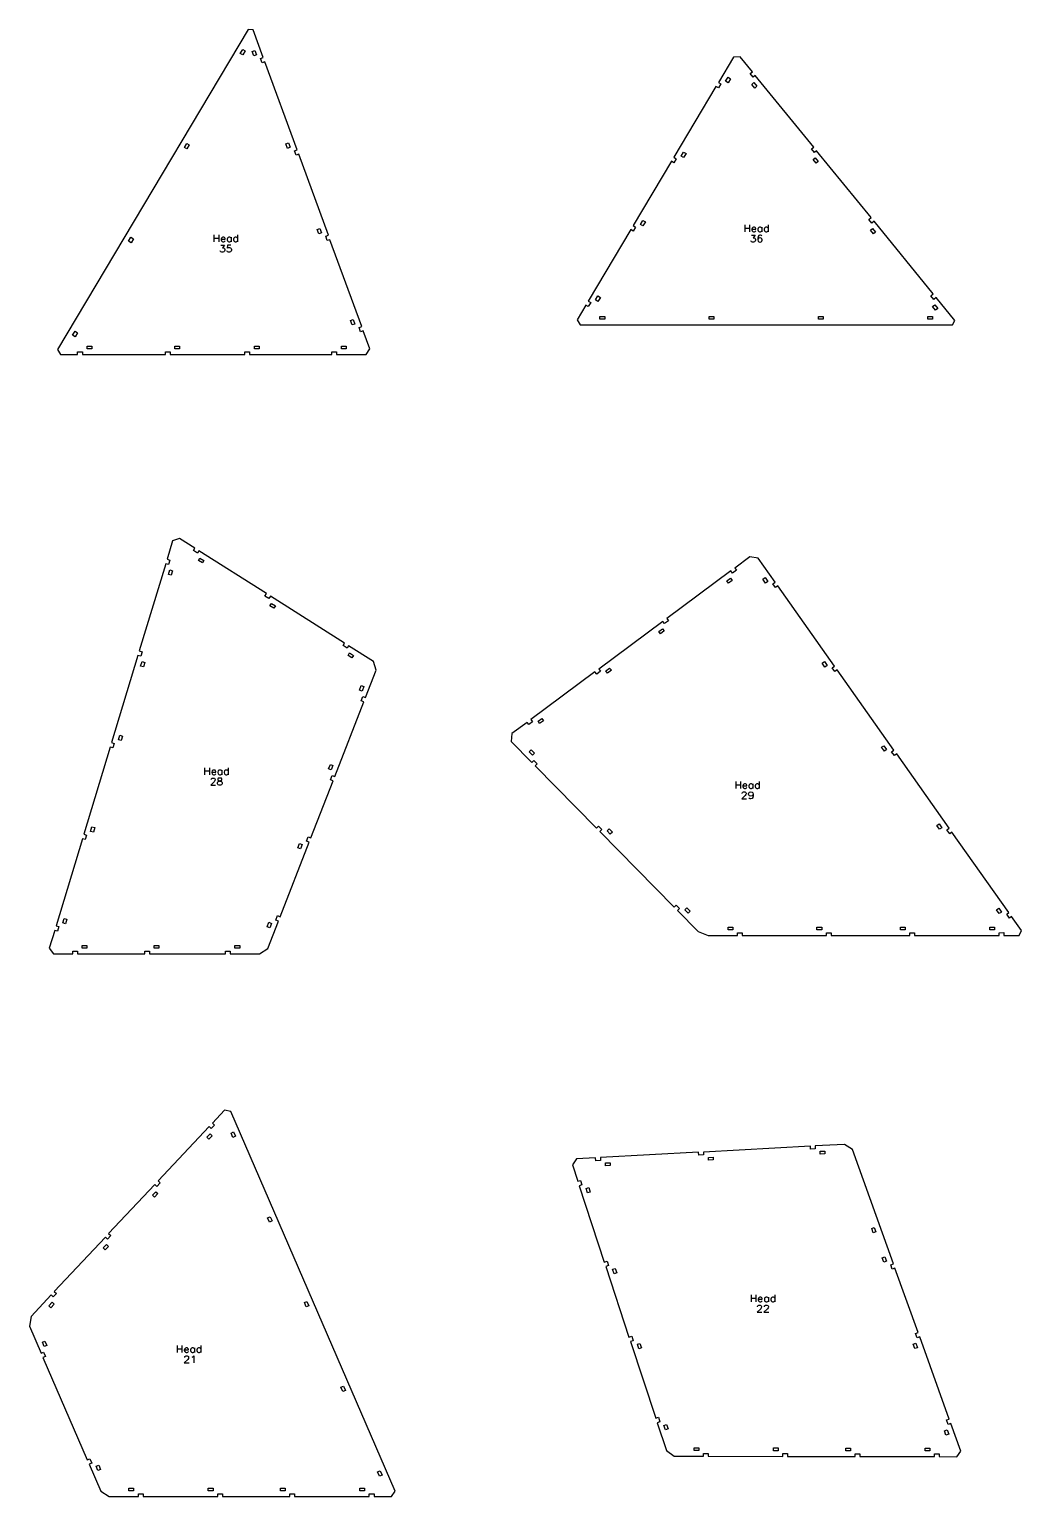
# Model space of a CAD drawing. Header units: metres. Extents: x 99 to 7850, y 59 to 3503.
# Drawn here: x 99 to 1153, y 1858 to 3416 of the extents above; entities that cross this region are included whole.
import ezdxf

# ---------------------------------------------------------------- set-up
doc = ezdxf.new("R2010")
doc.units = ezdxf.units.M
doc.layers.add('head_cuts', color=7, linetype='Continuous')
doc.layers.add('head_marks', color=7, linetype='Continuous')

msp = doc.modelspace()

# ---------------------------------------------------------------- linework, layer by layer
at = {"layer": 'head_cuts'}
for points in [[(132.5, 3070.9), (150.7, 3070.9), (150.7, 3073.9), (155.7, 3073.9), (155.7, 3070.9), (244, 3070.9), (244, 3073.9), (249, 3073.9), (249, 3070.9), (328.4, 3070.9), (328.4, 3073.9), (333.4, 3073.9), (333.4, 3070.9), (420.8, 3070.9), (420.8, 3073.9), (425.8, 3073.9), (425.8, 3070.9), (457, 3070.9), (461.1, 3076.9), (454.1, 3096.1), (451.3, 3095.1), (449.6, 3099.8), (452.4, 3100.8), (418.7, 3192.9), (415.9, 3191.9), (414.2, 3196.6), (417, 3197.6), (385.5, 3283.6), (382.7, 3282.6), (381, 3287.3), (383.8, 3288.3), (349.6, 3381.8), (346.8, 3380.8), (345.1, 3385.4), (347.9, 3386.5), (337.2, 3415.7), (331.7, 3416.2), (129.4, 3076.3)], [(326.1, 3395), (328.7, 3393.5), (326.1, 3389.2), (323.5, 3390.7)], [(340.5, 3389.1), (337.7, 3388.1), (336, 3392.8), (338.8, 3393.8)], [(684.4, 3102.4), (1079.9, 3102.4), (1082.3, 3107.3), (1062.6, 3131.4), (1060.3, 3129.6), (1057.1, 3133.4), (1059.4, 3135.3), (996.6, 3212.5), (994.3, 3210.6), (991.1, 3214.5), (993.5, 3216.4), (935.6, 3287.4), (933.3, 3285.5), (930.1, 3289.4), (932.5, 3291.3), (870.5, 3367.4), (868.2, 3365.5), (865.1, 3369.4), (867.4, 3371.3), (854.5, 3387.1), (847.2, 3386.6), (831.3, 3359.8), (833.8, 3358.3), (831.3, 3354), (828.7, 3355.5), (784, 3280.5), (786.6, 3278.9), (784, 3274.6), (781.5, 3276.2), (740.8, 3207.9), (743.4, 3206.3), (740.8, 3202), (738.3, 3203.6), (693.1, 3127.7), (695.7, 3126.2), (693.1, 3121.9), (690.5, 3123.4), (681.3, 3107.8)], [(841.5, 3365.4), (844.1, 3363.8), (841.6, 3359.5), (839, 3361.1)], [(872.2, 3355.8), (869.9, 3353.9), (866.7, 3357.8), (869, 3359.7)], [(266.7, 3295.2), (269.3, 3293.7), (266.7, 3289.4), (264.2, 3290.9)], [(376.4, 3291), (373.6, 3289.9), (371.9, 3294.6), (374.7, 3295.7)], [(794.3, 3286), (796.9, 3284.4), (794.3, 3280.1), (791.7, 3281.7)], [(937.3, 3275.9), (935, 3274), (931.8, 3277.9), (934.1, 3279.8)], [(751.1, 3213.4), (753.7, 3211.9), (751.1, 3207.6), (748.5, 3209.1)], [(207.3, 3195.5), (209.9, 3194), (207.4, 3189.7), (204.8, 3191.2)], [(409.6, 3200.2), (406.8, 3199.2), (405.1, 3203.9), (407.9, 3204.9)], [(998.3, 3201), (995.9, 3199.1), (992.8, 3202.9), (995.1, 3204.8)], [(703.4, 3133.2), (705.9, 3131.7), (703.4, 3127.4), (700.8, 3128.9)], [(1064.2, 3119.9), (1061.9, 3118), (1058.8, 3121.9), (1061.1, 3123.8)], [(445, 3103.4), (442.2, 3102.4), (440.5, 3107.1), (443.3, 3108.1)], [(705.5, 3108.4), (705.5, 3111.4), (710.5, 3111.4), (710.5, 3108.4)], [(821.6, 3108.4), (821.6, 3111.4), (826.6, 3111.4), (826.6, 3108.4)], [(937.7, 3108.4), (937.7, 3111.4), (942.7, 3111.4), (942.7, 3108.4)], [(1053.8, 3108.4), (1053.8, 3111.4), (1058.8, 3111.4), (1058.8, 3108.4)], [(148, 3095.7), (150.5, 3094.2), (148, 3089.9), (145.4, 3091.5)], [(160.7, 3076.9), (160.7, 3079.9), (165.7, 3079.9), (165.7, 3076.9)], [(254, 3076.9), (254, 3079.9), (259, 3079.9), (259, 3076.9)], [(338.4, 3076.9), (338.4, 3079.9), (343.4, 3079.9), (343.4, 3076.9)], [(430.8, 3076.9), (430.8, 3079.9), (435.8, 3079.9), (435.8, 3076.9)], [(125.1, 2434.6), (145.5, 2434.6), (145.5, 2437.6), (150.5, 2437.6), (150.5, 2434.6), (222.1, 2434.6), (222.1, 2437.6), (227.1, 2437.6), (227.1, 2434.6), (307.8, 2434.6), (307.8, 2437.6), (312.8, 2437.6), (312.8, 2434.6), (344, 2434.6), (352.6, 2440.5), (364, 2469.6), (361.2, 2470.6), (363, 2475.3), (365.8, 2474.2), (396.6, 2553.3), (393.8, 2554.4), (395.7, 2559.1), (398.4, 2558), (422, 2618.5), (419.2, 2619.6), (421.1, 2624.2), (423.9, 2623.1), (454.7, 2702.2), (451.9, 2703.3), (453.7, 2708), (456.5, 2706.9), (467.8, 2735.9), (464.8, 2745.2), (438.5, 2761.9), (436.9, 2759.4), (432.6, 2762), (434.3, 2764.6), (355.5, 2814.5), (353.9, 2812), (349.6, 2814.6), (351.2, 2817.2), (279.5, 2862.6), (277.9, 2860.1), (273.7, 2862.8), (275.3, 2865.3), (258.8, 2875.8), (251.6, 2873.1), (245.7, 2853.7), (248.6, 2852.8), (247.1, 2848), (244.3, 2848.9), (216.2, 2756.4), (219.1, 2755.5), (217.7, 2750.7), (214.8, 2751.6), (186.8, 2659.1), (189.6, 2658.2), (188.2, 2653.4), (185.3, 2654.3), (157.3, 2561.8), (160.2, 2560.9), (158.7, 2556.1), (155.9, 2557), (127.8, 2464.5), (130.7, 2463.6), (129.3, 2458.9), (126.4, 2459.7), (120.6, 2440.7)], [(284.8, 2852.2), (283.2, 2849.7), (278.9, 2852.3), (280.5, 2854.9)], [(820.5, 2454.1), (851.7, 2454.1), (851.7, 2457.1), (856.7, 2457.1), (856.7, 2454.1), (946, 2454.2), (946, 2457.2), (951, 2457.2), (951, 2454.2), (1034.7, 2454.2), (1034.7, 2457.2), (1039.7, 2457.2), (1039.7, 2454.2), (1129.5, 2454.2), (1129.5, 2457.2), (1134.5, 2457.3), (1134.5, 2454.3), (1150.7, 2454.3), (1153.4, 2459.4), (1142.8, 2474.4), (1140.4, 2472.7), (1137.5, 2476.8), (1139.9, 2478.5), (1079.4, 2564), (1077, 2562.3), (1074.1, 2566.3), (1076.5, 2568.1), (1020.7, 2647), (1018.2, 2645.2), (1015.3, 2649.3), (1017.8, 2651), (957.5, 2736.2), (955.1, 2734.4), (952.2, 2738.5), (954.6, 2740.3), (894.4, 2825.4), (891.9, 2823.7), (889, 2827.7), (891.5, 2829.5), (873.5, 2854.9), (864.7, 2856.3), (848.6, 2844.3), (850.4, 2841.9), (846.4, 2838.9), (844.6, 2841.3), (776.4, 2790.7), (778.2, 2788.3), (774.2, 2785.3), (772.4, 2787.7), (704.2, 2737.1), (706, 2734.7), (702, 2731.7), (700.2, 2734.1), (632.1, 2683.5), (633.8, 2681), (629.8, 2678.1), (628, 2680.5), (611.9, 2668.5), (611.3, 2660.2), (633.1, 2638), (635.3, 2640.1), (638.8, 2636.5), (636.6, 2634.4), (701.7, 2568.3), (703.9, 2570.4), (707.4, 2566.9), (705.2, 2564.7), (784.4, 2484.4), (786.5, 2486.5), (790, 2482.9), (787.9, 2480.8), (809.7, 2458.6)], [(248.6, 2842.3), (251.4, 2841.5), (250, 2836.7), (247.1, 2837.6)], [(844.2, 2833.5), (845.9, 2831.1), (841.9, 2828.1), (840.1, 2830.6)], [(883.7, 2830.1), (881.3, 2828.4), (878.4, 2832.4), (880.8, 2834.2)], [(360.7, 2804.1), (359.1, 2801.6), (354.9, 2804.2), (356.5, 2806.8)], [(772, 2779.9), (773.8, 2777.5), (769.7, 2774.5), (768, 2776.9)], [(219.1, 2745.1), (222, 2744.2), (220.5, 2739.4), (217.6, 2740.3)], [(443.7, 2751.5), (442.1, 2748.9), (437.9, 2751.6), (439.5, 2754.2)], [(946.9, 2740.9), (944.4, 2739.1), (941.5, 2743.2), (944, 2745)], [(715.8, 2738.2), (717.6, 2735.8), (713.6, 2732.8), (711.8, 2735.2)], [(452.8, 2713.7), (450, 2714.8), (451.8, 2719.5), (454.6, 2718.4)], [(643.7, 2684.6), (645.5, 2682.2), (641.4, 2679.2), (639.7, 2681.6)], [(195.4, 2666.9), (198.3, 2666), (196.8, 2661.3), (194, 2662.1)], [(630.4, 2649.3), (632.5, 2651.4), (636, 2647.8), (633.9, 2645.7)], [(1010, 2651.7), (1007.6, 2649.9), (1004.7, 2654), (1007.1, 2655.7)], [(420.1, 2630), (417.3, 2631.1), (419.1, 2635.7), (421.9, 2634.6)], [(1068.7, 2568.7), (1066.3, 2567), (1063.4, 2571), (1065.9, 2572.8)], [(165.9, 2569.6), (168.8, 2568.8), (167.4, 2564), (164.5, 2564.8)], [(713, 2565.4), (715.1, 2567.5), (718.7, 2563.9), (716.5, 2561.8)], [(387.4, 2546.2), (384.6, 2547.3), (386.4, 2551.9), (389.2, 2550.8)], [(795.7, 2481.5), (797.8, 2483.6), (801.3, 2480), (799.2, 2477.9)], [(1132.1, 2479.1), (1129.7, 2477.4), (1126.8, 2481.5), (1129.3, 2483.2)], [(136.5, 2472.3), (139.3, 2471.5), (137.9, 2466.7), (135, 2467.6)], [(354.7, 2462.4), (351.9, 2463.5), (353.8, 2468.2), (356.5, 2467.1)], [(841.7, 2460.1), (841.7, 2463.1), (846.7, 2463.1), (846.7, 2460.1)], [(936, 2460.2), (936, 2463.2), (941, 2463.2), (941, 2460.2)], [(1024.7, 2460.2), (1024.7, 2463.2), (1029.7, 2463.2), (1029.7, 2460.2)], [(1119.5, 2460.2), (1119.5, 2463.2), (1124.5, 2463.2), (1124.5, 2460.2)], [(155.5, 2440.6), (155.5, 2443.6), (160.5, 2443.6), (160.5, 2440.6)], [(232.1, 2440.6), (232.1, 2443.6), (237.1, 2443.6), (237.1, 2440.6)], [(317.8, 2440.6), (317.8, 2443.6), (322.8, 2443.6), (322.8, 2440.6)], [(184.1, 1858.5), (215.2, 1858.5), (215.2, 1861.5), (220.2, 1861.5), (220.2, 1858.5), (299.5, 1858.5), (299.5, 1861.5), (304.5, 1861.5), (304.5, 1858.5), (376.2, 1858.5), (376.2, 1861.5), (381.2, 1861.5), (381.2, 1858.5), (460.5, 1858.5), (460.5, 1861.5), (465.5, 1861.5), (465.5, 1858.5), (484.2, 1858.5), (488, 1864.3), (313.5, 2267.5), (306.6, 2268.7), (293.8, 2255.1), (296, 2253), (292.6, 2249.4), (290.4, 2251.5), (236.2, 2193.6), (238.3, 2191.6), (234.9, 2187.9), (232.7, 2190), (183.6, 2137.7), (185.8, 2135.6), (182.4, 2132), (180.2, 2134), (125.9, 2076.2), (128.1, 2074.2), (124.7, 2070.5), (122.5, 2072.6), (101.2, 2049.9), (99.4, 2039.4), (111.8, 2010.8), (114.5, 2012), (116.5, 2007.4), (113.7, 2006.3), (160.8, 1897.5), (163.6, 1898.7), (165.6, 1894.1), (162.8, 1892.9), (175.2, 1864.3)], [(291.4, 2243.7), (293.6, 2241.6), (290.1, 2238), (288, 2240.1)], [(318.4, 2241.1), (315.6, 2239.9), (313.6, 2244.5), (316.4, 2245.7)], [(784.3, 1901.3), (815.4, 1901.3), (815.4, 1904.3), (820.4, 1904.3), (820.4, 1901.3), (899.7, 1901.2), (899.7, 1904.2), (904.7, 1904.2), (904.7, 1901.2), (976.5, 1901.1), (976.5, 1904.1), (981.5, 1904.1), (981.5, 1901.1), (1060.8, 1901), (1060.8, 1904), (1065.8, 1904), (1065.8, 1901), (1084.5, 1900.9), (1088.7, 1906.9), (1078.1, 1936.2), (1075.3, 1935.2), (1073.6, 1939.9), (1076.4, 1940.9), (1045.1, 2028), (1042.3, 2027), (1040.6, 2031.7), (1043.4, 2032.7), (1018.8, 2101), (1016, 2100), (1014.3, 2104.7), (1017.2, 2105.7), (973.6, 2226.9), (965.1, 2232.5), (934, 2230.8), (934.2, 2227.8), (929.2, 2227.5), (929, 2230.5), (815.3, 2224.3), (815.5, 2221.3), (810.5, 2221.1), (810.3, 2224.1), (705.9, 2218.4), (706, 2215.4), (701, 2215.1), (700.9, 2218.1), (680.6, 2217), (676.2, 2210.6), (681.9, 2193.3), (684.8, 2194.2), (686.3, 2189.5), (683.5, 2188.5), (710.1, 2107.5), (713, 2108.4), (714.5, 2103.7), (711.7, 2102.8), (736.3, 2027.8), (739.2, 2028.8), (740.7, 2024), (737.9, 2023.1), (764.7, 1941.7), (767.5, 1942.7), (769.1, 1937.9), (766.2, 1937), (776, 1907.4)], [(716.2, 2212.9), (716.3, 2209.9), (711.3, 2209.7), (711.2, 2212.7)], [(825.6, 2218.9), (825.8, 2215.9), (820.8, 2215.6), (820.7, 2218.6)], [(944.3, 2225.3), (944.5, 2222.3), (939.5, 2222.1), (939.3, 2225.1)], [(233.7, 2182.2), (235.9, 2180.2), (232.5, 2176.5), (230.3, 2178.6)], [(690.7, 2185.7), (693.6, 2186.6), (695.1, 2181.8), (692.3, 2180.9)], [(357.3, 2151.2), (354.5, 2150), (352.5, 2154.6), (355.3, 2155.7)], [(998.6, 2139.6), (995.8, 2138.6), (994.1, 2143.3), (996.9, 2144.3)], [(181.2, 2126.3), (183.3, 2124.2), (179.9, 2120.6), (177.7, 2122.6)], [(1009.8, 2108.4), (1007, 2107.4), (1005.3, 2112.1), (1008.1, 2113.1)], [(718.9, 2099.9), (721.8, 2100.8), (723.4, 2096.1), (720.5, 2095.1)], [(123.5, 2064.8), (125.7, 2062.8), (122.2, 2059.1), (120.1, 2061.2)], [(396.2, 2061.2), (393.5, 2060), (391.5, 2064.6), (394.2, 2065.8)], [(113.3, 2022.4), (116, 2023.6), (118, 2019), (115.3, 2017.8)], [(745.2, 2020.2), (748, 2021.1), (749.6, 2016.4), (746.7, 2015.5)], [(1042.8, 2016.6), (1040, 2015.6), (1038.3, 2020.3), (1041.1, 2021.3)], [(435.1, 1971.3), (432.4, 1970.1), (430.4, 1974.7), (433.2, 1975.9)], [(773.5, 1934.1), (776.3, 1935), (777.9, 1930.3), (775, 1929.3)], [(1075.9, 1924.8), (1073, 1923.8), (1071.3, 1928.5), (1074.2, 1929.5)], [(805.4, 1907.3), (805.4, 1910.3), (810.4, 1910.3), (810.4, 1907.3)], [(889.7, 1907.2), (889.7, 1910.2), (894.7, 1910.2), (894.7, 1907.2)], [(966.5, 1907.1), (966.5, 1910.1), (971.5, 1910.1), (971.5, 1907.1)], [(1050.8, 1907), (1050.8, 1910), (1055.8, 1910), (1055.8, 1907)], [(170.3, 1890.7), (173.1, 1891.9), (175, 1887.3), (172.3, 1886.1)], [(474.1, 1881.3), (471.3, 1880.1), (469.3, 1884.7), (472.1, 1885.9)], [(205.2, 1864.5), (205.2, 1867.5), (210.2, 1867.5), (210.2, 1864.5)], [(289.5, 1864.5), (289.5, 1867.5), (294.5, 1867.5), (294.5, 1864.5)], [(366.2, 1864.5), (366.2, 1867.5), (371.2, 1867.5), (371.2, 1864.5)], [(450.5, 1864.5), (450.5, 1867.5), (455.5, 1867.5), (455.5, 1864.5)]]:
    msp.add_lwpolyline(points, close=True, dxfattribs=at)
at = {"layer": 'head_marks'}
for p, q in [((295.5, 3198.2), (295.5, 3190.7)), ((295.5, 3194.6), (300.5, 3194.6)), ((300.5, 3198.2), (300.5, 3190.7)), ((303.4, 3194.6), (303, 3193.5)), ((303, 3193.5), (307.3, 3193.5)), ((303, 3193.5), (303, 3192.8)), ((304.1, 3195.3), (303.4, 3194.6)), ((304.8, 3195.7), (304.1, 3195.3)), ((305.9, 3195.7), (304.8, 3195.7)), ((306.6, 3195.3), (305.9, 3195.7)), ((307, 3194.9), (306.6, 3195.3)), ((307.3, 3194.2), (307, 3194.9)), ((307.3, 3193.5), (307.3, 3194.2)), ((309.8, 3194.6), (309.5, 3193.5)), ((309.5, 3193.5), (309.5, 3192.8)), ((310.5, 3195.3), (309.8, 3194.6)), ((311.3, 3195.7), (310.5, 3195.3)), ((312.3, 3195.7), (311.3, 3195.7)), ((313, 3195.3), (312.3, 3195.7)), ((313.8, 3194.6), (313, 3195.3)), ((313.8, 3195.7), (313.8, 3190.7)), ((316.6, 3194.6), (316.3, 3193.5)), ((316.3, 3193.5), (316.3, 3192.8)), ((317.3, 3195.3), (316.6, 3194.6)), ((318, 3195.7), (317.3, 3195.3)), ((319.1, 3195.7), (318, 3195.7)), ((319.8, 3195.3), (319.1, 3195.7)), ((320.5, 3194.6), (319.8, 3195.3)), ((320.5, 3198.2), (320.5, 3190.7)), ((859.3, 3208.7), (859.3, 3201.2)), ((859.3, 3205.1), (864.3, 3205.1)), ((864.3, 3208.7), (864.3, 3201.2)), ((866.4, 3197.7), (870.4, 3197.7)), ((867.2, 3205.1), (866.8, 3204)), ((866.8, 3204), (871.1, 3204)), ((866.8, 3204), (866.8, 3203.3)), ((866.8, 3203.3), (867.2, 3202.2)), ((867.9, 3205.8), (867.2, 3205.1)), ((867.2, 3202.2), (867.9, 3201.5)), ((868.6, 3206.2), (867.9, 3205.8)), ((867.9, 3201.5), (868.6, 3201.2)), ((870.4, 3197.7), (868.2, 3194.8)), ((868.2, 3194.8), (869.3, 3194.8)), ((869.7, 3206.2), (868.6, 3206.2)), ((868.6, 3201.2), (869.7, 3201.2)), ((869.3, 3194.8), (870, 3194.4)), ((870.4, 3205.8), (869.7, 3206.2)), ((869.7, 3201.2), (870.4, 3201.5)), ((870, 3194.4), (870.4, 3194.1)), ((870.7, 3205.4), (870.4, 3205.8)), ((870.4, 3201.5), (871.1, 3202.2)), ((870.4, 3194.1), (870.7, 3193)), ((871.1, 3204.7), (870.7, 3205.4)), ((871.1, 3204), (871.1, 3204.7)), ((873.6, 3205.1), (873.2, 3204)), ((873.2, 3204), (873.2, 3203.3)), ((873.2, 3203.3), (873.6, 3202.2)), ((873.6, 3196.2), (873.2, 3194.4)), ((873.2, 3194.4), (873.2, 3192.7)), ((873.6, 3193.7), (873.2, 3192.7)), ((874.3, 3205.8), (873.6, 3205.1)), ((873.6, 3202.2), (874.3, 3201.5)), ((874.3, 3197.3), (873.6, 3196.2)), ((874.3, 3194.4), (873.6, 3193.7)), ((875, 3206.2), (874.3, 3205.8)), ((874.3, 3201.5), (875, 3201.2)), ((875.4, 3197.7), (874.3, 3197.3)), ((875.4, 3194.8), (874.3, 3194.4)), ((876.1, 3206.2), (875, 3206.2)), ((875, 3201.2), (876.1, 3201.2)), ((876.1, 3197.7), (875.4, 3197.7)), ((875.7, 3194.8), (875.4, 3194.8)), ((876.8, 3194.4), (875.7, 3194.8)), ((876.8, 3205.8), (876.1, 3206.2)), ((876.1, 3201.2), (876.8, 3201.5)), ((877.2, 3197.3), (876.1, 3197.7)), ((877.5, 3205.1), (876.8, 3205.8)), ((876.8, 3201.5), (877.5, 3202.2)), ((877.5, 3193.7), (876.8, 3194.4)), ((877.5, 3196.6), (877.2, 3197.3)), ((877.5, 3206.2), (877.5, 3201.2)), ((877.9, 3192.7), (877.5, 3193.7)), ((880.4, 3205.1), (880, 3204)), ((880, 3204), (880, 3203.3)), ((880, 3203.3), (880.4, 3202.2)), ((881.1, 3205.8), (880.4, 3205.1)), ((880.4, 3202.2), (881.1, 3201.5)), ((881.8, 3206.2), (881.1, 3205.8)), ((881.1, 3201.5), (881.8, 3201.2)), ((882.9, 3206.2), (881.8, 3206.2)), ((881.8, 3201.2), (882.9, 3201.2)), ((883.6, 3205.8), (882.9, 3206.2)), ((882.9, 3201.2), (883.6, 3201.5)), ((884.3, 3205.1), (883.6, 3205.8)), ((883.6, 3201.5), (884.3, 3202.2)), ((884.3, 3208.7), (884.3, 3201.2)), ((302.3, 3180.4), (302, 3181.1)), ((302.7, 3180), (302.3, 3180.4)), ((302.7, 3187.2), (306.6, 3187.2)), ((303.8, 3179.7), (302.7, 3180)), ((303, 3192.8), (303.4, 3191.7)), ((303.4, 3191.7), (304.1, 3191)), ((304.8, 3179.7), (303.8, 3179.7)), ((304.1, 3191), (304.8, 3190.7)), ((306.6, 3187.2), (304.5, 3184.3)), ((304.5, 3184.3), (305.5, 3184.3)), ((304.8, 3190.7), (305.9, 3190.7)), ((305.9, 3180), (304.8, 3179.7)), ((305.5, 3184.3), (306.3, 3183.9)), ((305.9, 3190.7), (306.6, 3191)), ((306.6, 3180.7), (305.9, 3180)), ((306.3, 3183.9), (306.6, 3183.6)), ((306.6, 3191), (307.3, 3191.7)), ((306.6, 3183.6), (307, 3182.5)), ((307, 3181.8), (306.6, 3180.7)), ((307, 3182.5), (307, 3181.8)), ((309.5, 3180.4), (309.1, 3181.1)), ((309.5, 3192.8), (309.8, 3191.7)), ((309.8, 3187.2), (309.5, 3183.9)), ((309.5, 3183.9), (309.8, 3184.3)), ((309.8, 3180), (309.5, 3180.4)), ((309.8, 3191.7), (310.5, 3191)), ((313.4, 3187.2), (309.8, 3187.2)), ((309.8, 3184.3), (310.9, 3184.7)), ((310.9, 3179.7), (309.8, 3180)), ((310.5, 3191), (311.3, 3190.7)), ((310.9, 3184.7), (312, 3184.7)), ((312, 3179.7), (310.9, 3179.7)), ((311.3, 3190.7), (312.3, 3190.7)), ((312, 3184.7), (313, 3184.3)), ((313, 3180), (312, 3179.7)), ((312.3, 3190.7), (313, 3191)), ((313, 3191), (313.8, 3191.7)), ((313, 3184.3), (313.8, 3183.6)), ((313.8, 3180.7), (313, 3180)), ((313.8, 3183.6), (314.1, 3182.5)), ((314.1, 3181.8), (313.8, 3180.7)), ((314.1, 3182.5), (314.1, 3181.8)), ((316.3, 3192.8), (316.6, 3191.7)), ((316.6, 3191.7), (317.3, 3191)), ((317.3, 3191), (318, 3190.7)), ((318, 3190.7), (319.1, 3190.7)), ((319.1, 3190.7), (319.8, 3191)), ((319.8, 3191), (320.5, 3191.7)), ((866.1, 3190.9), (865.7, 3191.6)), ((866.4, 3190.5), (866.1, 3190.9)), ((867.5, 3190.2), (866.4, 3190.5)), ((868.6, 3190.2), (867.5, 3190.2)), ((869.7, 3190.5), (868.6, 3190.2)), ((870.4, 3191.2), (869.7, 3190.5)), ((870.7, 3192.3), (870.4, 3191.2)), ((870.7, 3193), (870.7, 3192.3)), ((873.2, 3192.7), (873.6, 3191.2)), ((873.6, 3191.2), (874.3, 3190.5)), ((874.3, 3190.5), (875.4, 3190.2)), ((875.4, 3190.2), (875.7, 3190.2)), ((875.7, 3190.2), (876.8, 3190.5)), ((876.8, 3190.5), (877.5, 3191.2)), ((877.5, 3191.2), (877.9, 3192.3)), ((877.9, 3192.3), (877.9, 3192.7)), ((285.6, 2632.4), (285.6, 2624.9)), ((285.6, 2628.9), (290.6, 2628.9)), ((290.6, 2632.4), (290.6, 2624.9)), ((295.6, 2617.5), (292.1, 2613.9)), ((292.4, 2620), (292.8, 2620.7)), ((292.4, 2619.7), (292.4, 2620)), ((292.8, 2620.7), (293.1, 2621.1)), ((293.5, 2628.9), (293.1, 2627.8)), ((293.1, 2627.8), (297.4, 2627.8)), ((293.1, 2627.8), (293.1, 2627.1)), ((293.1, 2627.1), (293.5, 2626)), ((293.1, 2621.1), (293.9, 2621.4)), ((294.2, 2629.6), (293.5, 2628.9)), ((293.5, 2626), (294.2, 2625.3)), ((293.9, 2621.4), (295.3, 2621.4)), ((294.9, 2629.9), (294.2, 2629.6)), ((294.2, 2625.3), (294.9, 2624.9)), ((296, 2629.9), (294.9, 2629.9)), ((294.9, 2624.9), (296, 2624.9)), ((295.3, 2621.4), (296, 2621.1)), ((296.4, 2618.6), (295.6, 2617.5)), ((296.7, 2629.6), (296, 2629.9)), ((296, 2624.9), (296.7, 2625.3)), ((296, 2621.1), (296.4, 2620.7)), ((296.4, 2620.7), (296.7, 2620)), ((296.7, 2619.3), (296.4, 2618.6)), ((297.1, 2629.2), (296.7, 2629.6)), ((296.7, 2625.3), (297.4, 2626)), ((296.7, 2620), (296.7, 2619.3)), ((297.4, 2628.5), (297.1, 2629.2)), ((297.4, 2627.8), (297.4, 2628.5)), ((299.2, 2616.4), (299.6, 2617.2)), ((299.9, 2628.9), (299.6, 2627.8)), ((299.6, 2627.8), (299.6, 2627.1)), ((299.6, 2627.1), (299.9, 2626)), ((299.9, 2621.1), (299.6, 2620.4)), ((299.6, 2620.4), (299.6, 2619.7)), ((299.6, 2619.7), (299.9, 2618.9)), ((299.6, 2617.2), (300.3, 2617.9)), ((300.6, 2629.6), (299.9, 2628.9)), ((299.9, 2626), (300.6, 2625.3)), ((301, 2621.4), (299.9, 2621.1)), ((299.9, 2618.9), (300.6, 2618.6)), ((300.3, 2617.9), (301.4, 2618.2)), ((301.4, 2629.9), (300.6, 2629.6)), ((300.6, 2625.3), (301.4, 2624.9)), ((300.6, 2618.6), (302.1, 2618.2)), ((302.4, 2621.4), (301, 2621.4)), ((302.4, 2629.9), (301.4, 2629.9)), ((301.4, 2624.9), (302.4, 2624.9)), ((301.4, 2618.2), (302.8, 2618.6)), ((302.1, 2618.2), (303.1, 2617.9)), ((303.1, 2629.6), (302.4, 2629.9)), ((302.4, 2624.9), (303.1, 2625.3)), ((303.5, 2621.1), (302.4, 2621.4)), ((302.8, 2618.6), (303.5, 2618.9)), ((303.9, 2628.9), (303.1, 2629.6)), ((303.1, 2625.3), (303.9, 2626)), ((303.1, 2617.9), (303.9, 2617.2)), ((303.9, 2620.4), (303.5, 2621.1)), ((303.5, 2618.9), (303.9, 2619.7)), ((303.9, 2629.9), (303.9, 2624.9)), ((303.9, 2619.7), (303.9, 2620.4)), ((303.9, 2617.2), (304.2, 2616.4)), ((306.7, 2628.9), (306.4, 2627.8)), ((306.4, 2627.8), (306.4, 2627.1)), ((306.4, 2627.1), (306.7, 2626)), ((307.4, 2629.6), (306.7, 2628.9)), ((306.7, 2626), (307.4, 2625.3)), ((308.1, 2629.9), (307.4, 2629.6)), ((307.4, 2625.3), (308.1, 2624.9)), ((309.2, 2629.9), (308.1, 2629.9)), ((308.1, 2624.9), (309.2, 2624.9)), ((309.9, 2629.6), (309.2, 2629.9)), ((309.2, 2624.9), (309.9, 2625.3)), ((310.6, 2628.9), (309.9, 2629.6)), ((309.9, 2625.3), (310.6, 2626)), ((310.6, 2632.4), (310.6, 2624.9)), ((849.7, 2617.8), (849.7, 2610.3)), ((854.7, 2617.8), (854.7, 2610.3)), ((874.7, 2617.8), (874.7, 2610.3)), ((292.1, 2613.9), (297.1, 2613.9)), ((299.2, 2615.4), (299.2, 2616.4)), ((299.6, 2614.7), (299.2, 2615.4)), ((299.9, 2614.3), (299.6, 2614.7)), ((301, 2613.9), (299.9, 2614.3)), ((302.4, 2613.9), (301, 2613.9)), ((303.5, 2614.3), (302.4, 2613.9)), ((303.9, 2614.7), (303.5, 2614.3)), ((304.2, 2615.4), (303.9, 2614.7)), ((304.2, 2616.4), (304.2, 2615.4)), ((849.7, 2614.3), (854.7, 2614.3)), ((859.9, 2602.9), (856.3, 2599.3)), ((856.7, 2605.4), (857, 2606.1)), ((856.7, 2605), (856.7, 2605.4)), ((857, 2606.1), (857.4, 2606.5)), ((857.5, 2614.3), (857.2, 2613.2)), ((857.2, 2613.2), (861.5, 2613.2)), ((857.2, 2613.2), (857.2, 2612.5)), ((857.2, 2612.5), (857.5, 2611.4)), ((857.4, 2606.5), (858.1, 2606.8)), ((858.3, 2615), (857.5, 2614.3)), ((857.5, 2611.4), (858.3, 2610.7)), ((858.1, 2606.8), (859.5, 2606.8)), ((859, 2615.3), (858.3, 2615)), ((858.3, 2610.7), (859, 2610.3)), ((860, 2615.3), (859, 2615.3)), ((859, 2610.3), (860, 2610.3)), ((859.5, 2606.8), (860.2, 2606.5)), ((860.6, 2604), (859.9, 2602.9)), ((860.8, 2615), (860, 2615.3)), ((860, 2610.3), (860.8, 2610.7)), ((860.2, 2606.5), (860.6, 2606.1)), ((860.6, 2606.1), (860.9, 2605.4)), ((860.9, 2604.7), (860.6, 2604)), ((861.1, 2614.6), (860.8, 2615)), ((860.8, 2610.7), (861.5, 2611.4)), ((860.9, 2605.4), (860.9, 2604.7)), ((861.5, 2613.9), (861.1, 2614.6)), ((861.5, 2613.2), (861.5, 2613.9)), ((863.4, 2604.7), (863.8, 2605.8)), ((863.4, 2604.3), (863.4, 2604.7)), ((863.8, 2603.3), (863.4, 2604.3)), ((864, 2614.3), (863.6, 2613.2)), ((863.6, 2613.2), (863.6, 2612.5)), ((863.6, 2612.5), (864, 2611.4)), ((863.8, 2605.8), (864.5, 2606.5)), ((864.5, 2602.5), (863.8, 2603.3)), ((864.7, 2615), (864, 2614.3)), ((864, 2611.4), (864.7, 2610.7)), ((864.5, 2606.5), (865.6, 2606.8)), ((865.6, 2602.2), (864.5, 2602.5)), ((865.4, 2615.3), (864.7, 2615)), ((864.7, 2610.7), (865.4, 2610.3)), ((866.5, 2615.3), (865.4, 2615.3)), ((865.4, 2610.3), (866.5, 2610.3)), ((865.6, 2606.8), (865.9, 2606.8)), ((865.9, 2602.2), (865.6, 2602.2)), ((865.9, 2606.8), (867, 2606.5)), ((867, 2602.5), (865.9, 2602.2)), ((867.2, 2615), (866.5, 2615.3)), ((866.5, 2610.3), (867.2, 2610.7)), ((867, 2606.5), (867.7, 2605.8)), ((867.7, 2603.3), (867, 2602.5)), ((867.9, 2614.3), (867.2, 2615)), ((867.2, 2610.7), (867.9, 2611.4)), ((867.7, 2605.8), (868.1, 2604.3)), ((868.1, 2604.3), (867.7, 2603.3)), ((868.1, 2602.5), (867.7, 2600.8)), ((867.9, 2615.3), (867.9, 2610.3)), ((868.1, 2604.3), (868.1, 2602.5)), ((870.8, 2614.3), (870.4, 2613.2)), ((870.4, 2613.2), (870.4, 2612.5)), ((870.4, 2612.5), (870.8, 2611.4)), ((871.5, 2615), (870.8, 2614.3)), ((870.8, 2611.4), (871.5, 2610.7)), ((872.2, 2615.3), (871.5, 2615)), ((871.5, 2610.7), (872.2, 2610.3)), ((873.3, 2615.3), (872.2, 2615.3)), ((872.2, 2610.3), (873.3, 2610.3)), ((874, 2615), (873.3, 2615.3)), ((873.3, 2610.3), (874, 2610.7)), ((874.7, 2614.3), (874, 2615)), ((874, 2610.7), (874.7, 2611.4)), ((856.3, 2599.3), (861.3, 2599.3)), ((864.2, 2599.7), (863.8, 2600.4)), ((865.2, 2599.3), (864.2, 2599.7)), ((865.9, 2599.3), (865.2, 2599.3)), ((867, 2599.7), (865.9, 2599.3)), ((867.7, 2600.8), (867, 2599.7)), ((866.2, 2072.9), (866.2, 2065.4)), ((871.2, 2072.9), (871.2, 2065.4)), ((891.2, 2072.9), (891.2, 2065.4)), ((866.2, 2069.3), (871.2, 2069.3)), ((876.2, 2058), (872.6, 2054.4)), ((872.9, 2060.5), (873.3, 2061.2)), ((872.9, 2060.1), (872.9, 2060.5)), ((873.3, 2061.2), (873.7, 2061.5)), ((874, 2069.3), (873.7, 2068.2)), ((873.7, 2068.2), (877.9, 2068.2)), ((873.7, 2068.2), (873.7, 2067.5)), ((873.7, 2067.5), (874, 2066.5)), ((873.7, 2061.5), (874.4, 2061.9)), ((874.7, 2070), (874, 2069.3)), ((874, 2066.5), (874.7, 2065.7)), ((874.4, 2061.9), (875.8, 2061.9)), ((875.4, 2070.4), (874.7, 2070)), ((874.7, 2065.7), (875.4, 2065.4)), ((876.5, 2070.4), (875.4, 2070.4)), ((875.4, 2065.4), (876.5, 2065.4)), ((875.8, 2061.9), (876.5, 2061.5)), ((876.9, 2059), (876.2, 2058)), ((877.2, 2070), (876.5, 2070.4)), ((876.5, 2065.4), (877.2, 2065.7)), ((876.5, 2061.5), (876.9, 2061.2)), ((876.9, 2061.2), (877.2, 2060.5)), ((877.2, 2059.7), (876.9, 2059)), ((877.6, 2069.7), (877.2, 2070)), ((877.2, 2065.7), (877.9, 2066.5)), ((877.2, 2060.5), (877.2, 2059.7)), ((877.9, 2069), (877.6, 2069.7)), ((877.9, 2068.2), (877.9, 2069)), ((883.3, 2058), (879.7, 2054.4)), ((880.4, 2069.3), (880.1, 2068.2)), ((880.1, 2068.2), (880.1, 2067.5)), ((880.1, 2067.5), (880.4, 2066.5)), ((880.1, 2060.5), (880.4, 2061.2)), ((880.1, 2060.1), (880.1, 2060.5)), ((881.2, 2070), (880.4, 2069.3)), ((880.4, 2066.5), (881.2, 2065.7)), ((880.4, 2061.2), (880.8, 2061.5)), ((880.8, 2061.5), (881.5, 2061.9)), ((881.9, 2070.4), (881.2, 2070)), ((881.2, 2065.7), (881.9, 2065.4)), ((881.5, 2061.9), (882.9, 2061.9)), ((882.9, 2070.4), (881.9, 2070.4)), ((881.9, 2065.4), (882.9, 2065.4)), ((883.7, 2070), (882.9, 2070.4)), ((882.9, 2065.4), (883.7, 2065.7)), ((882.9, 2061.9), (883.7, 2061.5)), ((884, 2059), (883.3, 2058)), ((884.4, 2069.3), (883.7, 2070)), ((883.7, 2065.7), (884.4, 2066.5)), ((883.7, 2061.5), (884, 2061.2)), ((884, 2061.2), (884.4, 2060.5)), ((884.4, 2059.7), (884, 2059)), ((884.4, 2070.4), (884.4, 2065.4)), ((884.4, 2060.5), (884.4, 2059.7)), ((887.2, 2069.3), (886.9, 2068.2)), ((886.9, 2068.2), (886.9, 2067.5)), ((886.9, 2067.5), (887.2, 2066.5)), ((887.9, 2070), (887.2, 2069.3)), ((887.2, 2066.5), (887.9, 2065.7)), ((888.7, 2070.4), (887.9, 2070)), ((887.9, 2065.7), (888.7, 2065.4)), ((889.7, 2070.4), (888.7, 2070.4)), ((888.7, 2065.4), (889.7, 2065.4)), ((890.4, 2070), (889.7, 2070.4)), ((889.7, 2065.4), (890.4, 2065.7)), ((891.2, 2069.3), (890.4, 2070)), ((890.4, 2065.7), (891.2, 2066.5)), ((872.6, 2054.4), (877.6, 2054.4)), ((879.7, 2054.4), (884.7, 2054.4)), ((256.5, 2018.9), (256.5, 2011.4)), ((256.5, 2015.3), (261.5, 2015.3)), ((261.5, 2018.9), (261.5, 2011.4)), ((264.4, 2015.3), (264, 2014.2)), ((264, 2014.2), (268.3, 2014.2)), ((264, 2014.2), (264, 2013.5)), ((264, 2013.5), (264.4, 2012.5)), ((265.1, 2016), (264.4, 2015.3)), ((264.4, 2012.5), (265.1, 2011.7)), ((265.8, 2016.4), (265.1, 2016)), ((265.1, 2011.7), (265.8, 2011.4)), ((266.9, 2016.4), (265.8, 2016.4)), ((265.8, 2011.4), (266.9, 2011.4)), ((267.6, 2016), (266.9, 2016.4)), ((266.9, 2011.4), (267.6, 2011.7)), ((267.9, 2015.7), (267.6, 2016)), ((267.6, 2011.7), (268.3, 2012.5)), ((268.3, 2015), (267.9, 2015.7)), ((268.3, 2014.2), (268.3, 2015)), ((270.8, 2015.3), (270.4, 2014.2)), ((270.4, 2014.2), (270.4, 2013.5)), ((270.4, 2013.5), (270.8, 2012.5)), ((271.5, 2016), (270.8, 2015.3)), ((270.8, 2012.5), (271.5, 2011.7)), ((272.2, 2016.4), (271.5, 2016)), ((271.5, 2011.7), (272.2, 2011.4)), ((273.3, 2016.4), (272.2, 2016.4)), ((272.2, 2011.4), (273.3, 2011.4)), ((274, 2016), (273.3, 2016.4)), ((273.3, 2011.4), (274, 2011.7)), ((274.7, 2015.3), (274, 2016)), ((274, 2011.7), (274.7, 2012.5)), ((274.7, 2016.4), (274.7, 2011.4)), ((277.6, 2015.3), (277.2, 2014.2)), ((277.2, 2014.2), (277.2, 2013.5)), ((277.2, 2013.5), (277.6, 2012.5)), ((278.3, 2016), (277.6, 2015.3)), ((277.6, 2012.5), (278.3, 2011.7)), ((279, 2016.4), (278.3, 2016)), ((278.3, 2011.7), (279, 2011.4)), ((280.1, 2016.4), (279, 2016.4)), ((279, 2011.4), (280.1, 2011.4)), ((280.8, 2016), (280.1, 2016.4)), ((280.1, 2011.4), (280.8, 2011.7)), ((281.5, 2015.3), (280.8, 2016)), ((280.8, 2011.7), (281.5, 2012.5)), ((281.5, 2018.9), (281.5, 2011.4)), ((267.6, 2004), (264, 2000.4)), ((264, 2000.4), (269, 2000.4)), ((264.4, 2006.5), (264.7, 2007.2)), ((264.4, 2006.1), (264.4, 2006.5)), ((264.7, 2007.2), (265.1, 2007.5)), ((265.1, 2007.5), (265.8, 2007.9)), ((265.8, 2007.9), (267.2, 2007.9)), ((267.2, 2007.9), (267.9, 2007.5)), ((268.3, 2005), (267.6, 2004)), ((267.9, 2007.5), (268.3, 2007.2)), ((268.3, 2007.2), (268.6, 2006.5)), ((268.6, 2005.7), (268.3, 2005)), ((268.6, 2006.5), (268.6, 2005.7)), ((272.2, 2006.5), (272.9, 2006.8)), ((272.9, 2006.8), (274, 2007.9)), ((274, 2007.9), (274, 2000.4))]:
    msp.add_line(p, q, dxfattribs=at)

doc.saveas('drawing.dxf')
